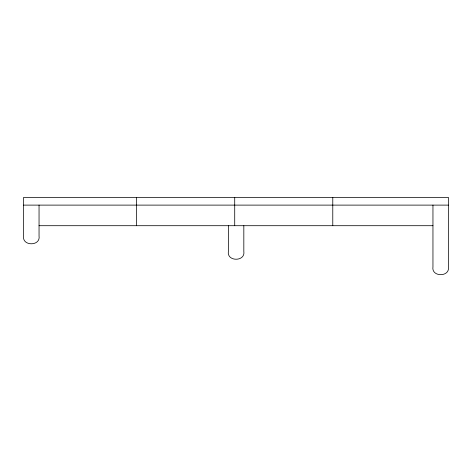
<?xml version="1.0" encoding="UTF-8"?>
<svg xmlns="http://www.w3.org/2000/svg" width="472" height="472" viewBox="0 0 472 472"><rect width="100%" height="100%" fill="white"/><g stroke="black" fill="none" stroke-linecap="round" stroke-linejoin="round"><path stroke-width="0.71" d="M23.6 205.113L448.4 205.113M39.046 225.704L432.954 225.704M432.954 205.113L432.954 266.887C431.219 277.259 450.135 277.259 448.4 266.887L448.4 197.39L23.6 197.39L23.6 236C21.865 246.372 40.781 246.372 39.046 236L39.046 205.113M332.778 197.39L332.778 225.704M243.823 225.71L243.823 251.452C245.558 261.824 226.643 261.824 228.377 251.452L228.377 225.71M234.714 197.39L234.714 225.704M136.644 197.39L136.644 225.704"/></g></svg>
